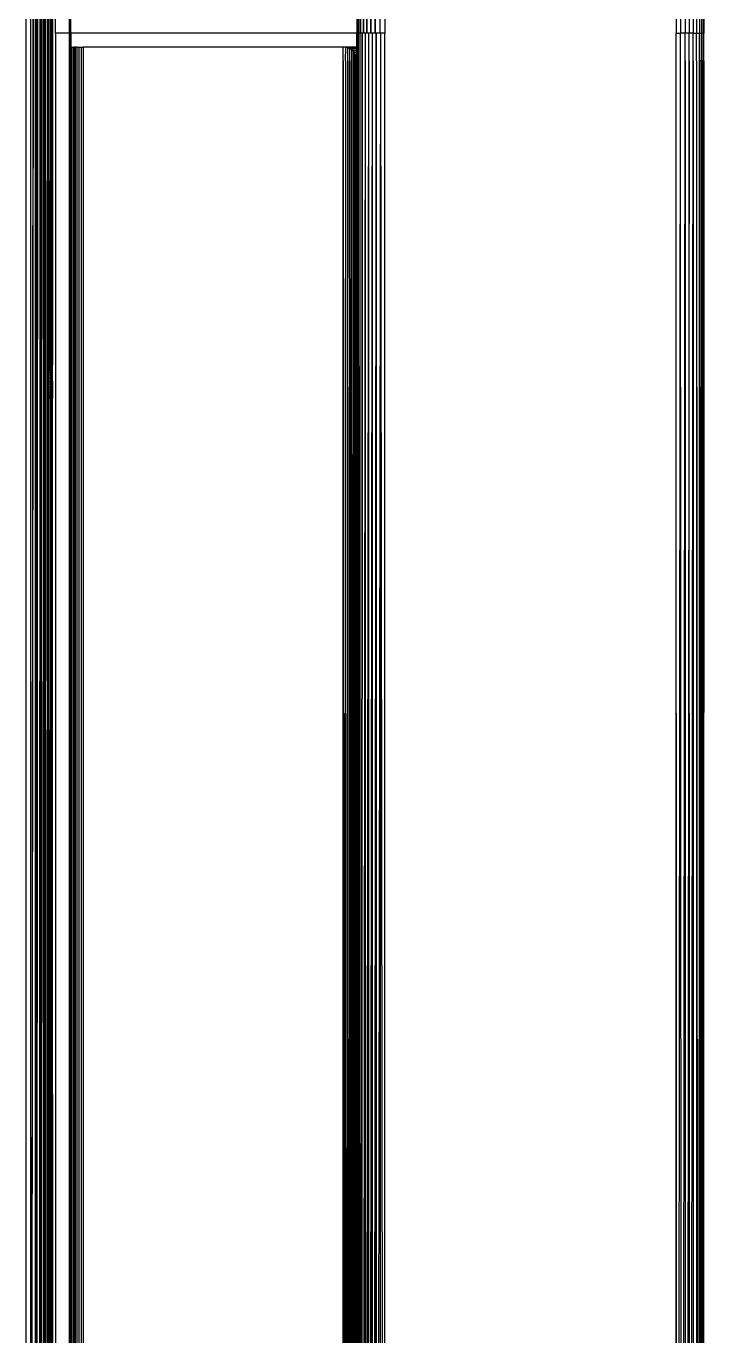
# Model space of a CAD drawing. Header units: inches. Extents: x 12 to 4609, y 5 to 3256.
# Drawn here: x 1592.9 to 1690.2, y 1954.7 to 2142.8 of the extents above; entities that cross this region are included whole.
import ezdxf

# ---------------------------------------------------------------- set-up
doc = ezdxf.new("R2010")
doc.units = ezdxf.units.IN
doc.header["$MEASUREMENT"] = 0

msp = doc.modelspace()

# ---------------------------------------------------------------- linework, layer by layer
for p, q in [((1642.38, 2141.81), (1643.02, 2594.64)), ((1643.69, 2595.25), (1643.02, 2141.81)), ((1643.64, 2595.25), (1643.02, 2141.81)), ((1643.02, 2141.81), (1643.02, 2594.64)), ((1644.38, 2595.93), (1643.69, 2141.81)), ((1643.69, 2595.25), (1643.69, 2141.81)), ((1644.38, 2595.93), (1644.38, 2141.81)), ((1641.33, 2592.95), (1640.92, 2141.81)), ((1641.32, 2141.81), (1641.82, 2593.44)), ((1641.32, 2141.81), (1641.59, 2593.2)), ((1641.52, 2593.13), (1641.32, 2141.81)), ((1641.33, 2592.95), (1641.32, 2141.81)), ((1642.39, 2594.01), (1641.81, 2141.81)), ((1642.17, 2593.78), (1641.81, 2141.81)), ((1641.81, 2141.81), (1641.82, 2593.44)), ((1642.38, 2141.81), (1642.92, 2594.53)), ((1642.83, 2594.44), (1642.38, 2141.81)), ((1642.39, 2594.01), (1642.38, 2141.81)), ((1640.46, 2592.07), (1640.43, 2141.81)), ((1640.63, 2141.81), (1640.46, 2592.07)), ((1640.63, 2141.81), (1640.93, 2592.55)), ((1640.69, 2592.31), (1640.63, 2141.81)), ((1640.65, 2592.27), (1640.63, 2141.81)), ((1640.92, 2141.81), (1641.04, 2592.66)), ((1640.92, 2141.81), (1640.93, 2592.55)), ((1596.63, 2547.89), (1596.44, 1736.2)), ((1597.09, 2141.81), (1597.09, 2548.63)), ((1599.09, 2548.63), (1599.09, 2141.81)), ((1599.12, 2141.81), (1599.12, 2548.63)), ((1599.19, 2141.81), (1599.21, 2548.63)), ((1594.19, 1738.26), (1594.79, 2545.78)), ((1594.29, 1738.2), (1594.79, 2545.78)), ((1594.37, 1738.14), (1594.79, 2545.78)), ((1594.79, 1737.84), (1595.33, 2546.2)), ((1594.79, 1737.84), (1595.01, 2545.93)), ((1595.01, 1737.68), (1595.33, 2546.2)), ((1595.33, 1737.42), (1595.79, 2546.62)), ((1595.62, 2546.45), (1595.33, 1737.42)), ((1595.33, 1737.42), (1595.55, 2546.38)), ((1595.55, 1737.23), (1595.79, 2546.62)), ((1595.62, 1737.17), (1595.79, 2546.62)), ((1592.89, 1739.11), (1592.89, 2544.51)), ((1594.19, 2545.35), (1593.55, 1738.69)), ((1593.55, 1738.69), (1593.61, 2544.97)), ((1593.61, 1738.65), (1594.19, 2545.35)), ((1594.37, 2545.48), (1594.19, 1738.26)), ((1594.19, 1738.26), (1594.29, 2545.42)), ((1595.95, 2189.31), (1595.91, 2094.31)), ((1595.96, 2094.31), (1596, 2189.31)), ((1596.12, 2094.31), (1596.13, 2189.31)), ((1596.33, 2189.31), (1596.3, 2094.31)), ((1596.43, 2094.31), (1596.46, 2189.31)), ((1596.46, 2094.31), (1596.46, 2189.31)), ((1596.63, 2094.31), (1596.63, 2189.31)), ((1596.69, 2189.31), (1596.69, 2094.31)), ((1686.21, 2145.81), (1686.21, 2141.81)), ((1686.87, 2145.81), (1686.87, 2141.81)), ((1687.51, 2145.81), (1687.51, 2141.81)), ((1688.12, 2145.81), (1688.12, 2141.81)), ((1688.67, 2145.81), (1688.67, 2141.81)), ((1689.16, 2145.81), (1689.16, 2141.81)), ((1689.56, 2145.81), (1689.56, 2141.81)), ((1689.88, 2145.81), (1689.88, 2141.81)), ((1690.09, 2145.81), (1690.09, 2141.81)), ((1690.19, 2145.81), (1690.2, 2141.81)), ((1599.3, 2141.81), (1599.3, 2143.81)), ((1640.36, 2143.81), (1640.38, 2141.81)), ((1599.09, 2141.81), (1597.09, 2141.81)), ((1597.09, 2141.81), (1597.09, 1734.98)), ((1599.12, 2141.81), (1599.09, 2141.81)), ((1599.12, 1734.98), (1599.09, 2141.81)), ((1599.19, 2141.81), (1599.12, 2141.81)), ((1599.19, 2141.81), (1599.19, 1734.98)), ((1599.19, 2141.81), (1599.27, 2141.81)), ((1599.27, 2141.81), (1599.3, 2141.81)), ((1599.27, 2141.81), (1599.3, 2139.81)), ((1599.3, 2141.81), (1599.3, 2139.81)), ((1640.38, 2141.81), (1599.3, 2141.81)), ((1640.58, 2141.81), (1640.36, 1693.62)), ((1640.43, 2141.81), (1640.38, 2141.81)), ((1640.43, 2141.81), (1640.38, 1830.12)), ((1640.38, 2139.81), (1640.38, 2141.81)), ((1640.58, 2141.81), (1640.43, 2141.81)), ((1640.58, 2141.81), (1640.57, 1691.34)), ((1640.82, 2141.81), (1640.57, 1691.34)), ((1640.63, 2141.81), (1640.58, 2141.81)), ((1640.82, 2141.81), (1640.63, 2141.81)), ((1640.82, 2141.81), (1640.66, 1691.34)), ((1640.82, 2141.81), (1640.7, 1691.3)), ((1640.82, 2141.81), (1640.83, 1691.07)), ((1640.92, 2141.81), (1640.82, 2141.81)), ((1641.15, 2141.81), (1640.83, 1691.07)), ((1641.15, 2141.81), (1640.92, 2141.81)), ((1641.15, 2141.81), (1641.06, 1690.94)), ((1641.16, 1690.85), (1641.15, 2141.81)), ((1641.32, 2141.81), (1641.15, 2141.81)), ((1641.56, 2141.81), (1641.16, 1690.85)), ((1641.56, 2141.81), (1641.32, 2141.81)), ((1641.56, 2141.81), (1641.53, 1690.48)), ((1641.56, 2141.81), (1641.56, 1690.45)), ((1642.03, 2141.81), (1641.56, 1690.45)), ((1641.81, 2141.81), (1641.56, 2141.81)), ((1642.03, 2141.81), (1641.6, 1690.4)), ((1642.03, 2141.81), (1641.81, 2141.81)), ((1642.38, 2141.81), (1642.03, 2141.81)), ((1642.03, 2141.81), (1642.04, 1689.96)), ((1642.57, 2141.81), (1642.04, 1689.96)), ((1642.57, 2141.81), (1642.16, 1689.84)), ((1642.57, 2141.81), (1642.38, 2141.81)), ((1643.02, 2141.81), (1642.57, 2141.81)), ((1642.57, 2141.81), (1642.58, 1689.43)), ((1643.15, 2141.81), (1642.58, 1689.43)), ((1643.15, 2141.81), (1642.84, 1689.16)), ((1642.92, 1689.08), (1643.15, 2141.81)), ((1643.15, 2141.81), (1643.02, 2141.81)), ((1643.69, 2141.81), (1643.15, 2141.81)), ((1643.15, 2141.81), (1643.15, 1688.85)), ((1643.76, 2141.81), (1643.15, 1688.85)), ((1643.76, 2141.81), (1643.63, 1688.36)), ((1643.76, 2141.81), (1643.69, 2141.81)), ((1643.76, 2141.81), (1644.38, 1687.69)), ((1644.38, 2141.81), (1643.76, 2141.81)), ((1644.38, 1687.69), (1644.38, 2141.81)), ((1686.21, 2137.81), (1686.21, 2141.81)), ((1686.21, 2141.81), (1686.87, 2141.81)), ((1687.51, 2141.81), (1686.87, 2141.81)), ((1686.87, 2137.81), (1686.87, 2141.81)), ((1688.12, 2141.81), (1687.51, 2141.81)), ((1687.51, 2137.81), (1687.51, 2141.81)), ((1688.67, 2141.81), (1688.12, 2141.81)), ((1688.12, 2137.81), (1688.12, 2141.81)), ((1688.67, 2137.81), (1688.67, 2141.81)), ((1688.67, 2141.81), (1689.16, 2141.81)), ((1689.16, 2137.81), (1689.16, 2141.81)), ((1689.16, 2141.81), (1689.56, 2141.81)), ((1689.56, 2137.81), (1689.56, 2141.81)), ((1689.56, 2141.81), (1689.88, 2141.81)), ((1689.88, 2137.81), (1689.88, 2141.81)), ((1689.88, 2141.81), (1690.09, 2141.81)), ((1690.09, 2137.81), (1690.09, 2141.81)), ((1690.09, 2141.81), (1690.2, 2141.81)), ((1690.2, 2137.81), (1690.2, 2141.81)), ((1599.3, 2139.81), (1599.27, 1734.98)), ((1599.3, 2139.81), (1599.31, 1734.98)), ((1599.3, 2139.81), (1599.46, 2139.81)), ((1599.46, 2139.81), (1599.47, 1734.98)), ((1599.46, 2139.81), (1599.68, 2139.81)), ((1599.68, 2139.81), (1599.68, 1734.98)), ((1599.85, 2139.81), (1599.68, 2139.81)), ((1599.85, 2139.81), (1599.85, 1734.98)), ((1599.85, 2139.81), (1599.91, 2139.81)), ((1599.91, 2139.81), (1599.91, 1734.98)), ((1600.18, 2139.81), (1599.91, 2139.81)), ((1600.18, 2139.81), (1600.18, 1734.98)), ((1600.18, 2139.81), (1600.47, 2139.81)), ((1600.47, 2139.81), (1600.47, 1734.98)), ((1600.47, 2139.81), (1600.78, 2139.81)), ((1600.78, 2139.81), (1600.78, 1734.98)), ((1600.78, 2139.81), (1601.09, 2139.81)), ((1601.09, 2139.81), (1601.09, 1734.98)), ((1638.43, 2139.81), (1601.09, 2139.81)), ((1638.43, 2137.81), (1638.43, 2139.81)), ((1638.77, 2139.78), (1638.43, 2139.81)), ((1640.38, 2139.81), (1638.43, 2139.81)), ((1638.75, 2137.81), (1638.77, 2139.78)), ((1640.38, 2139.78), (1638.77, 2139.78)), ((1639.07, 2139.7), (1638.77, 2139.78)), ((1639.07, 2137.81), (1639.07, 2139.7)), ((1639.11, 2139.69), (1639.07, 2139.7)), ((1639.11, 2139.69), (1640.38, 2139.69)), ((1639.37, 2139.56), (1639.11, 2139.69)), ((1639.37, 2137.81), (1639.37, 2139.56)), ((1639.42, 2139.54), (1639.37, 2139.56)), ((1639.42, 2139.54), (1640.38, 2139.54)), ((1639.65, 2139.38), (1639.42, 2139.54)), ((1639.65, 2137.81), (1639.65, 2139.38)), ((1639.71, 2139.34), (1639.65, 2139.38)), ((1639.71, 2139.34), (1640.38, 2139.34)), ((1639.89, 2139.15), (1639.71, 2139.34)), ((1640.38, 2139.78), (1640.38, 2139.81)), ((1640.38, 2139.69), (1640.38, 2139.78)), ((1640.38, 2139.54), (1640.38, 2139.69)), ((1640.38, 2139.34), (1640.38, 2139.54)), ((1640.38, 2139.1), (1640.38, 2139.34)), ((1638.43, 1693.65), (1638.43, 2137.81)), ((1638.43, 2137.81), (1638.68, 1693.65)), ((1638.75, 2137.81), (1638.68, 1693.65)), ((1638.75, 2137.81), (1638.77, 1693.64)), ((1639.07, 2137.81), (1638.83, 1785.29)), ((1639.09, 1693.64), (1639.07, 2137.81)), ((1639.09, 1693.64), (1639.37, 2137.81)), ((1639.37, 2137.81), (1639.37, 1693.63)), ((1639.37, 1693.63), (1639.65, 2137.81)), ((1639.64, 2081.26), (1639.65, 2137.81)), ((1639.89, 2137.81), (1639.85, 2044.81)), ((1639.89, 2137.81), (1639.89, 2139.15)), ((1639.95, 2139.09), (1639.89, 2139.15)), ((1639.89, 2010.43), (1639.89, 2137.81)), ((1639.95, 2139.09), (1640.38, 2139.1)), ((1640.1, 2138.89), (1639.95, 2139.09)), ((1640, 1930.68), (1640.1, 2137.81)), ((1640.1, 2137.81), (1640.1, 2138.89)), ((1640.15, 2138.81), (1640.1, 2138.89)), ((1640.1, 2137.81), (1640.1, 1861.16)), ((1640.14, 1826.72), (1640.25, 2137.81)), ((1640.15, 2138.81), (1640.38, 2138.81)), ((1640.25, 2138.59), (1640.15, 2138.81)), ((1640.25, 2137.81), (1640.25, 2138.59)), ((1640.3, 2138.49), (1640.25, 2138.59)), ((1640.25, 2137.81), (1640.26, 1736.37)), ((1640.3, 2138.49), (1640.38, 2138.49)), ((1640.36, 2138.25), (1640.3, 2138.49)), ((1640.36, 2138.25), (1640.38, 2138.49)), ((1640.38, 2138.17), (1640.36, 2138.25)), ((1640.36, 2137.81), (1640.38, 2138.17)), ((1640.36, 2106.38), (1640.36, 2137.81)), ((1640.38, 2138.81), (1640.38, 2139.1)), ((1640.38, 2138.49), (1640.38, 2138.81)), ((1686.21, 1645.86), (1686.21, 2137.81)), ((1686.36, 1645.86), (1686.21, 2137.81)), ((1686.36, 1645.86), (1686.87, 2137.81)), ((1687.03, 1645.86), (1686.87, 2137.81)), ((1687.03, 1645.86), (1687.51, 2137.81)), ((1687.51, 2137.81), (1687.59, 1645.85)), ((1688.12, 2137.81), (1687.59, 1645.85)), ((1688.19, 1645.84), (1688.12, 2137.81)), ((1688.19, 1645.84), (1688.67, 2137.81)), ((1688.67, 2137.81), (1688.67, 1645.84)), ((1689.16, 2137.81), (1689.35, 1645.83)), ((1689.16, 2137.81), (1689.16, 1645.83)), ((1689.56, 2137.81), (1689.35, 1645.83)), ((1689.56, 2137.81), (1689.55, 1646.44)), ((1689.63, 1646.35), (1689.56, 2137.81)), ((1689.88, 2137.81), (1689.56, 2137.81)), ((1689.63, 1646.35), (1689.88, 2137.81)), ((1689.88, 2137.81), (1689.87, 1646.12)), ((1690.03, 1645.96), (1689.88, 2137.81)), ((1690.09, 2137.81), (1689.88, 2137.81)), ((1690.03, 1645.96), (1690.09, 2137.81)), ((1690.09, 2137.81), (1690.14, 1645.85)), ((1690.09, 1645.91), (1690.09, 2137.81)), ((1690.2, 2137.81), (1690.09, 2137.81)), ((1690.2, 2137.81), (1690.14, 1645.85)), ((1690.19, 1645.8), (1690.2, 2137.81)), ((1640.34, 1949.65), (1640.36, 2106.38)), ((1640.38, 1830.12), (1640.36, 2106.38)), ((1595.96, 2094.31), (1595.91, 2094.31)), ((1595.91, 2094.31), (1595.91, 2094.27)), ((1595.96, 2094.27), (1595.91, 2094.27)), ((1595.91, 2094.27), (1595.91, 2094.16)), ((1595.96, 2094.16), (1595.91, 2094.16)), ((1595.91, 2094.16), (1595.91, 2093.97)), ((1596.12, 2094.31), (1595.96, 2094.31)), ((1595.96, 2094.27), (1595.96, 2094.31)), ((1596.12, 2094.27), (1595.96, 2094.27)), ((1595.96, 2094.16), (1595.96, 2094.27)), ((1596.12, 2094.16), (1595.96, 2094.16)), ((1595.96, 2093.97), (1595.96, 2094.16)), ((1596.3, 2094.31), (1596.12, 2094.31)), ((1596.12, 2094.27), (1596.12, 2094.31)), ((1596.3, 2094.27), (1596.12, 2094.27)), ((1596.12, 2094.16), (1596.12, 2094.27)), ((1596.3, 2094.16), (1596.12, 2094.16)), ((1596.12, 2093.97), (1596.12, 2094.16)), ((1596.43, 2094.31), (1596.3, 2094.31)), ((1596.3, 2094.31), (1596.3, 2094.27)), ((1596.43, 2094.27), (1596.3, 2094.27)), ((1596.3, 2094.27), (1596.3, 2094.16)), ((1596.43, 2094.16), (1596.3, 2094.16)), ((1596.3, 2094.16), (1596.3, 2093.97)), ((1596.46, 2094.31), (1596.43, 2094.31)), ((1596.43, 2094.27), (1596.43, 2094.31)), ((1596.46, 2094.27), (1596.43, 2094.27)), ((1596.43, 2094.16), (1596.43, 2094.27)), ((1596.46, 2094.16), (1596.43, 2094.16)), ((1596.43, 2093.97), (1596.43, 2094.16)), ((1596.46, 2094.27), (1596.46, 2094.31)), ((1596.46, 2094.16), (1596.46, 2094.27)), ((1596.46, 2093.97), (1596.46, 2094.16)), ((1596.69, 2094.31), (1596.63, 2094.31)), ((1596.63, 2094.27), (1596.63, 2094.31)), ((1596.69, 2094.27), (1596.63, 2094.27)), ((1596.63, 2094.16), (1596.63, 2094.27)), ((1596.69, 2094.16), (1596.63, 2094.16)), ((1596.63, 2093.97), (1596.63, 2094.16)), ((1596.69, 2094.27), (1596.69, 2094.31)), ((1596.69, 2094.27), (1596.69, 2094.16)), ((1596.69, 2093.97), (1596.69, 2094.16)), ((1595.96, 2093.97), (1595.91, 2093.97)), ((1595.91, 2093.97), (1595.91, 2093.72)), ((1595.96, 2093.72), (1595.91, 2093.72)), ((1595.91, 2093.72), (1595.91, 2093.42)), ((1595.96, 2093.42), (1595.91, 2093.42)), ((1595.91, 2093.42), (1595.91, 2093.06)), ((1595.96, 2093.06), (1595.91, 2093.06)), ((1595.91, 2093.06), (1595.91, 2092.66)), ((1595.96, 2092.66), (1595.91, 2092.66)), ((1595.91, 2092.66), (1595.91, 2092.24)), ((1595.96, 2092.24), (1595.91, 2092.24)), ((1595.91, 2092.24), (1595.91, 2091.81)), ((1596.12, 2093.97), (1595.96, 2093.97)), ((1595.96, 2093.72), (1595.96, 2093.97)), ((1596.12, 2093.72), (1595.96, 2093.72)), ((1595.96, 2093.42), (1595.96, 2093.72)), ((1596.12, 2093.42), (1595.96, 2093.42)), ((1595.96, 2093.06), (1595.96, 2093.42)), ((1596.11, 2093.06), (1595.96, 2093.06)), ((1595.96, 2092.66), (1595.96, 2093.06)), ((1596.11, 2092.66), (1595.96, 2092.66)), ((1595.96, 2092.24), (1595.96, 2092.66)), ((1596.11, 2092.24), (1595.96, 2092.24)), ((1595.96, 2091.81), (1595.96, 2092.24)), ((1596.11, 2091.81), (1596.11, 2092.24)), ((1596.3, 2093.97), (1596.12, 2093.97)), ((1596.12, 2093.72), (1596.12, 2093.97)), ((1596.3, 2093.72), (1596.12, 2093.72)), ((1596.12, 2093.42), (1596.12, 2093.72)), ((1596.3, 2093.42), (1596.12, 2093.42)), ((1596.11, 2093.06), (1596.12, 2093.42)), ((1596.3, 2093.06), (1596.11, 2093.06)), ((1596.11, 2092.66), (1596.11, 2093.06)), ((1596.3, 2092.66), (1596.11, 2092.66)), ((1596.11, 2092.24), (1596.11, 2092.66)), ((1596.3, 2092.24), (1596.11, 2092.24)), ((1596.43, 2093.97), (1596.3, 2093.97)), ((1596.3, 2093.97), (1596.3, 2093.72)), ((1596.43, 2093.72), (1596.3, 2093.72)), ((1596.3, 2093.72), (1596.3, 2093.42)), ((1596.43, 2093.42), (1596.3, 2093.42)), ((1596.3, 2093.42), (1596.3, 2093.06)), ((1596.43, 2093.06), (1596.3, 2093.06)), ((1596.3, 2093.06), (1596.3, 2092.66)), ((1596.43, 2092.66), (1596.3, 2092.66)), ((1596.3, 2092.66), (1596.3, 2092.24)), ((1596.43, 2092.24), (1596.3, 2092.24)), ((1596.3, 2092.24), (1596.3, 2091.81)), ((1596.46, 2093.97), (1596.43, 2093.97)), ((1596.43, 2093.72), (1596.43, 2093.97)), ((1596.46, 2093.72), (1596.43, 2093.72)), ((1596.43, 2093.42), (1596.43, 2093.72)), ((1596.46, 2093.42), (1596.43, 2093.42)), ((1596.43, 2093.06), (1596.43, 2093.42)), ((1596.46, 2093.06), (1596.43, 2093.06)), ((1596.43, 2092.66), (1596.43, 2093.06)), ((1596.46, 2092.66), (1596.43, 2092.66)), ((1596.43, 2092.24), (1596.43, 2092.66)), ((1596.46, 2092.24), (1596.43, 2092.24)), ((1596.43, 2091.81), (1596.43, 2092.24)), ((1596.46, 2093.72), (1596.46, 2093.97)), ((1596.46, 2093.42), (1596.46, 2093.72)), ((1596.46, 2093.06), (1596.46, 2093.42)), ((1596.46, 2092.66), (1596.46, 2093.06)), ((1596.46, 2092.24), (1596.46, 2092.66)), ((1596.46, 2091.81), (1596.46, 2092.24)), ((1596.69, 2093.97), (1596.63, 2093.97)), ((1596.63, 2093.72), (1596.63, 2093.97)), ((1596.69, 2093.72), (1596.63, 2093.72)), ((1596.63, 2093.42), (1596.63, 2093.72)), ((1596.69, 2093.42), (1596.63, 2093.42)), ((1596.63, 2093.06), (1596.63, 2093.42)), ((1596.69, 2093.06), (1596.63, 2093.06)), ((1596.63, 2092.66), (1596.63, 2093.06)), ((1596.69, 2092.66), (1596.63, 2092.66)), ((1596.63, 2092.24), (1596.63, 2092.66)), ((1596.69, 2092.24), (1596.63, 2092.24)), ((1596.63, 2091.81), (1596.63, 2092.24)), ((1596.69, 2093.72), (1596.69, 2093.97)), ((1596.69, 2093.42), (1596.69, 2093.72)), ((1596.69, 2093.06), (1596.69, 2093.42)), ((1596.69, 2092.66), (1596.69, 2093.06)), ((1596.69, 2092.24), (1596.69, 2092.66)), ((1596.69, 2091.81), (1596.69, 2092.24)), ((1595.91, 2091.81), (1595.96, 2091.81)), ((1595.91, 2091.81), (1595.91, 2091.37)), ((1595.96, 2091.37), (1595.91, 2091.37)), ((1595.91, 2091.37), (1595.91, 2090.95)), ((1595.96, 2090.95), (1595.91, 2090.95)), ((1595.91, 2090.95), (1595.91, 2090.56)), ((1595.96, 2090.56), (1595.91, 2090.56)), ((1595.91, 2090.56), (1595.91, 2090.2)), ((1595.96, 2091.81), (1596.11, 2091.81)), ((1595.96, 2091.37), (1595.96, 2091.81)), ((1596.11, 2091.37), (1595.96, 2091.37)), ((1595.96, 2090.95), (1595.96, 2091.37)), ((1596.11, 2090.95), (1595.96, 2090.95)), ((1595.96, 2090.56), (1595.96, 2090.95)), ((1596.11, 2090.56), (1595.96, 2090.56)), ((1595.96, 2090.2), (1595.96, 2090.56)), ((1596.11, 2091.81), (1596.3, 2091.81)), ((1596.11, 2091.37), (1596.11, 2091.81)), ((1596.3, 2091.37), (1596.11, 2091.37)), ((1596.11, 2090.95), (1596.11, 2091.37)), ((1596.3, 2090.95), (1596.11, 2090.95)), ((1596.11, 2090.56), (1596.11, 2090.95)), ((1596.3, 2090.56), (1596.11, 2090.56)), ((1596.11, 2090.2), (1596.11, 2090.56)), ((1596.3, 2091.81), (1596.43, 2091.81)), ((1596.3, 2091.81), (1596.3, 2091.37)), ((1596.43, 2091.37), (1596.3, 2091.37)), ((1596.3, 2091.37), (1596.3, 2090.95)), ((1596.43, 2090.95), (1596.3, 2090.95)), ((1596.3, 2090.95), (1596.3, 2090.56)), ((1596.43, 2090.56), (1596.3, 2090.56)), ((1596.3, 2090.56), (1596.3, 2090.2)), ((1596.43, 2091.81), (1596.46, 2091.81)), ((1596.43, 2091.37), (1596.43, 2091.81)), ((1596.46, 2091.37), (1596.43, 2091.37)), ((1596.43, 2090.95), (1596.43, 2091.37)), ((1596.46, 2090.95), (1596.43, 2090.95)), ((1596.43, 2090.56), (1596.43, 2090.95)), ((1596.46, 2090.56), (1596.43, 2090.56)), ((1596.43, 2090.2), (1596.43, 2090.56)), ((1596.46, 2091.37), (1596.46, 2091.81)), ((1596.46, 2090.95), (1596.46, 2091.37)), ((1596.46, 2090.56), (1596.46, 2090.95)), ((1596.46, 2090.2), (1596.46, 2090.56)), ((1596.63, 2091.81), (1596.69, 2091.81)), ((1596.63, 2091.37), (1596.63, 2091.81)), ((1596.69, 2091.37), (1596.63, 2091.37)), ((1596.63, 2090.95), (1596.63, 2091.37)), ((1596.69, 2090.95), (1596.63, 2090.95)), ((1596.63, 2090.56), (1596.63, 2090.95)), ((1596.69, 2090.56), (1596.63, 2090.56)), ((1596.63, 2090.2), (1596.63, 2090.56)), ((1596.69, 2091.81), (1596.69, 2091.37)), ((1596.69, 2091.37), (1596.69, 2090.95)), ((1596.69, 2090.95), (1596.69, 2090.56)), ((1596.69, 2090.56), (1596.69, 2090.2)), ((1595.91, 2089.31), (1595.88, 1994.31)), ((1595.96, 2090.2), (1595.91, 2090.2)), ((1595.91, 2090.2), (1595.91, 2089.89)), ((1595.96, 2089.89), (1595.91, 2089.89)), ((1595.91, 2089.89), (1595.91, 2089.64)), ((1595.96, 2089.64), (1595.91, 2089.64)), ((1595.91, 2089.64), (1595.91, 2089.46)), ((1595.96, 2089.46), (1595.91, 2089.46)), ((1595.91, 2089.46), (1595.91, 2089.35)), ((1595.96, 2089.35), (1595.91, 2089.35)), ((1595.91, 2089.35), (1595.91, 2089.31)), ((1595.96, 2089.31), (1595.91, 2089.31)), ((1595.91, 1994.31), (1595.96, 2089.31)), ((1596.11, 2090.2), (1595.96, 2090.2)), ((1595.96, 2089.89), (1595.96, 2090.2)), ((1596.11, 2089.89), (1595.96, 2089.89)), ((1595.96, 2089.64), (1595.96, 2089.89)), ((1596.11, 2089.64), (1595.96, 2089.64)), ((1595.96, 2089.46), (1595.96, 2089.64)), ((1596.11, 2089.46), (1595.96, 2089.46)), ((1595.96, 2089.35), (1595.96, 2089.46)), ((1596.11, 2089.35), (1595.96, 2089.35)), ((1595.96, 2089.31), (1595.96, 2089.35)), ((1596.11, 2089.31), (1595.96, 2089.31)), ((1596.1, 1994.31), (1596.11, 2089.31)), ((1596.3, 2090.2), (1596.11, 2090.2)), ((1596.11, 2089.89), (1596.11, 2090.2)), ((1596.3, 2089.89), (1596.11, 2089.89)), ((1596.11, 2089.64), (1596.11, 2089.89)), ((1596.3, 2089.64), (1596.11, 2089.64)), ((1596.11, 2089.46), (1596.11, 2089.64)), ((1596.3, 2089.46), (1596.11, 2089.46)), ((1596.11, 2089.35), (1596.11, 2089.46)), ((1596.3, 2089.35), (1596.11, 2089.35)), ((1596.11, 2089.31), (1596.11, 2089.35)), ((1596.3, 2089.31), (1596.11, 2089.31)), ((1596.3, 2089.31), (1596.26, 1994.31)), ((1596.43, 2090.2), (1596.3, 2090.2)), ((1596.3, 2090.2), (1596.3, 2089.89)), ((1596.43, 2089.89), (1596.3, 2089.89)), ((1596.3, 2089.89), (1596.3, 2089.64)), ((1596.43, 2089.64), (1596.3, 2089.64)), ((1596.3, 2089.64), (1596.3, 2089.46)), ((1596.43, 2089.46), (1596.3, 2089.46)), ((1596.3, 2089.46), (1596.3, 2089.35)), ((1596.43, 2089.35), (1596.3, 2089.35)), ((1596.3, 2089.35), (1596.3, 2089.31)), ((1596.43, 2089.31), (1596.3, 2089.31)), ((1596.42, 1994.31), (1596.43, 2089.31)), ((1596.46, 2090.2), (1596.43, 2090.2)), ((1596.43, 2089.89), (1596.43, 2090.2)), ((1596.46, 2089.89), (1596.43, 2089.89)), ((1596.43, 2089.64), (1596.43, 2089.89)), ((1596.46, 2089.64), (1596.43, 2089.64)), ((1596.43, 2089.46), (1596.43, 2089.64)), ((1596.46, 2089.46), (1596.43, 2089.46)), ((1596.43, 2089.35), (1596.43, 2089.46)), ((1596.46, 2089.35), (1596.43, 2089.35)), ((1596.43, 2089.31), (1596.43, 2089.35)), ((1596.46, 2089.31), (1596.43, 2089.31)), ((1596.46, 2089.89), (1596.46, 2090.2)), ((1596.46, 2089.64), (1596.46, 2089.89)), ((1596.46, 2089.46), (1596.46, 2089.64)), ((1596.46, 2089.35), (1596.46, 2089.46)), ((1596.46, 2089.31), (1596.46, 2089.35)), ((1596.46, 1994.31), (1596.46, 2089.31)), ((1596.69, 2090.2), (1596.63, 2090.2)), ((1596.63, 2089.89), (1596.63, 2090.2)), ((1596.69, 2089.89), (1596.63, 2089.89)), ((1596.63, 2089.64), (1596.63, 2089.89)), ((1596.69, 2089.64), (1596.63, 2089.64)), ((1596.63, 2089.46), (1596.63, 2089.64)), ((1596.69, 2089.46), (1596.63, 2089.46)), ((1596.63, 2089.35), (1596.63, 2089.46)), ((1596.69, 2089.35), (1596.63, 2089.35)), ((1596.63, 2089.31), (1596.63, 2089.35)), ((1596.69, 2089.31), (1596.63, 2089.31)), ((1596.63, 1994.31), (1596.63, 2089.31)), ((1596.69, 2090.2), (1596.69, 2089.89)), ((1596.69, 2089.89), (1596.69, 2089.64)), ((1596.69, 2089.64), (1596.69, 2089.46)), ((1596.69, 2089.46), (1596.69, 2089.35)), ((1596.69, 2089.35), (1596.69, 2089.31)), ((1596.69, 1994.31), (1596.69, 2089.31)), ((1639.59, 1693.63), (1639.64, 2081.26)), ((1639.64, 2081.26), (1639.67, 1693.62)), ((1639.85, 2044.81), (1639.74, 1843.69)), ((1639.89, 2010.43), (1639.85, 2044.81)), ((1639.9, 1693.63), (1639.89, 2010.43)), ((1595.91, 1994.31), (1595.88, 1994.31)), ((1595.88, 1994.31), (1595.88, 1994.27)), ((1595.91, 1994.27), (1595.88, 1994.27)), ((1595.88, 1994.27), (1595.88, 1994.16)), ((1595.91, 1994.16), (1595.88, 1994.16)), ((1595.88, 1994.16), (1595.88, 1993.97)), ((1595.91, 1993.97), (1595.88, 1993.97)), ((1595.88, 1993.97), (1595.88, 1993.72)), ((1595.91, 1993.72), (1595.88, 1993.72)), ((1595.88, 1993.72), (1595.88, 1993.42)), ((1595.91, 1993.42), (1595.88, 1993.42)), ((1595.88, 1993.42), (1595.88, 1993.06)), ((1595.91, 1993.06), (1595.88, 1993.06)), ((1595.88, 1993.06), (1595.88, 1992.66)), ((1595.91, 1992.66), (1595.88, 1992.66)), ((1595.88, 1992.66), (1595.88, 1992.24)), ((1596.1, 1994.31), (1595.91, 1994.31)), ((1595.91, 1994.27), (1595.91, 1994.31)), ((1596.1, 1994.27), (1595.91, 1994.27)), ((1595.91, 1994.16), (1595.91, 1994.27)), ((1596.1, 1994.16), (1595.91, 1994.16)), ((1595.91, 1993.97), (1595.91, 1994.16)), ((1596.1, 1993.97), (1595.91, 1993.97)), ((1595.91, 1993.72), (1595.91, 1993.97)), ((1596.1, 1993.72), (1595.91, 1993.72)), ((1595.91, 1993.42), (1595.91, 1993.72)), ((1596.1, 1993.42), (1595.91, 1993.42)), ((1595.91, 1993.06), (1595.91, 1993.42)), ((1596.1, 1993.06), (1595.91, 1993.06)), ((1595.91, 1992.66), (1595.91, 1993.06)), ((1596.1, 1992.66), (1595.91, 1992.66)), ((1595.91, 1992.24), (1595.91, 1992.66)), ((1596.26, 1994.31), (1596.1, 1994.31)), ((1596.1, 1994.27), (1596.1, 1994.31)), ((1596.26, 1994.27), (1596.1, 1994.27)), ((1596.1, 1994.16), (1596.1, 1994.27)), ((1596.26, 1994.16), (1596.1, 1994.16)), ((1596.1, 1993.97), (1596.1, 1994.16)), ((1596.26, 1993.97), (1596.1, 1993.97)), ((1596.1, 1993.72), (1596.1, 1993.97)), ((1596.26, 1993.72), (1596.1, 1993.72)), ((1596.1, 1993.42), (1596.1, 1993.72)), ((1596.26, 1993.42), (1596.1, 1993.42)), ((1596.1, 1993.06), (1596.1, 1993.42)), ((1596.26, 1993.06), (1596.1, 1993.06)), ((1596.1, 1992.66), (1596.1, 1993.06)), ((1596.26, 1992.66), (1596.1, 1992.66)), ((1596.1, 1992.24), (1596.1, 1992.66)), ((1596.42, 1994.31), (1596.26, 1994.31)), ((1596.26, 1994.31), (1596.26, 1994.27)), ((1596.42, 1994.27), (1596.26, 1994.27)), ((1596.26, 1994.27), (1596.26, 1994.16)), ((1596.42, 1994.16), (1596.26, 1994.16)), ((1596.26, 1994.16), (1596.26, 1993.97)), ((1596.42, 1993.97), (1596.26, 1993.97)), ((1596.26, 1993.97), (1596.26, 1993.72)), ((1596.42, 1993.72), (1596.26, 1993.72)), ((1596.26, 1993.72), (1596.26, 1993.42)), ((1596.42, 1993.42), (1596.26, 1993.42)), ((1596.26, 1993.42), (1596.26, 1993.06)), ((1596.42, 1993.06), (1596.26, 1993.06)), ((1596.26, 1993.06), (1596.26, 1992.66)), ((1596.42, 1992.66), (1596.26, 1992.66)), ((1596.26, 1992.66), (1596.26, 1992.24)), ((1596.46, 1994.31), (1596.42, 1994.31)), ((1596.42, 1994.27), (1596.42, 1994.31)), ((1596.46, 1994.27), (1596.42, 1994.27)), ((1596.42, 1994.16), (1596.42, 1994.27)), ((1596.46, 1994.16), (1596.42, 1994.16)), ((1596.42, 1993.97), (1596.42, 1994.16)), ((1596.46, 1993.97), (1596.42, 1993.97)), ((1596.42, 1993.72), (1596.42, 1993.97)), ((1596.46, 1993.72), (1596.42, 1993.72)), ((1596.42, 1993.42), (1596.42, 1993.72)), ((1596.46, 1993.42), (1596.42, 1993.42)), ((1596.42, 1993.06), (1596.42, 1993.42)), ((1596.46, 1993.06), (1596.42, 1993.06)), ((1596.42, 1992.66), (1596.42, 1993.06)), ((1596.46, 1992.66), (1596.42, 1992.66)), ((1596.42, 1992.24), (1596.42, 1992.66)), ((1596.46, 1994.27), (1596.46, 1994.31)), ((1596.46, 1994.16), (1596.46, 1994.27)), ((1596.46, 1993.97), (1596.46, 1994.16)), ((1596.46, 1993.72), (1596.46, 1993.97)), ((1596.46, 1993.42), (1596.46, 1993.72)), ((1596.46, 1993.06), (1596.46, 1993.42)), ((1596.46, 1992.66), (1596.46, 1993.06)), ((1596.46, 1992.24), (1596.46, 1992.66)), ((1596.69, 1994.31), (1596.63, 1994.31)), ((1596.63, 1994.27), (1596.63, 1994.31)), ((1596.69, 1994.27), (1596.63, 1994.27)), ((1596.63, 1994.16), (1596.63, 1994.27)), ((1596.69, 1994.16), (1596.63, 1994.16)), ((1596.63, 1993.97), (1596.63, 1994.16)), ((1596.69, 1993.97), (1596.63, 1993.97)), ((1596.63, 1993.72), (1596.63, 1993.97)), ((1596.69, 1993.72), (1596.63, 1993.72)), ((1596.63, 1993.42), (1596.63, 1993.72)), ((1596.69, 1993.42), (1596.63, 1993.42)), ((1596.63, 1993.06), (1596.63, 1993.42)), ((1596.69, 1993.06), (1596.63, 1993.06)), ((1596.63, 1992.66), (1596.63, 1993.06)), ((1596.69, 1992.66), (1596.63, 1992.66)), ((1596.63, 1992.24), (1596.63, 1992.66)), ((1596.69, 1994.27), (1596.69, 1994.31)), ((1596.69, 1994.16), (1596.69, 1994.27)), ((1596.69, 1993.97), (1596.69, 1994.16)), ((1596.69, 1993.72), (1596.69, 1993.97)), ((1596.69, 1993.42), (1596.69, 1993.72)), ((1596.69, 1993.06), (1596.69, 1993.42)), ((1596.69, 1992.66), (1596.69, 1993.06)), ((1596.69, 1992.24), (1596.69, 1992.66)), ((1595.88, 1992.24), (1595.88, 1991.81)), ((1595.91, 1992.24), (1595.88, 1992.24)), ((1595.88, 1991.81), (1595.91, 1991.81)), ((1595.88, 1991.81), (1595.88, 1991.37)), ((1595.91, 1991.37), (1595.88, 1991.37)), ((1595.88, 1991.37), (1595.88, 1990.95)), ((1595.91, 1990.95), (1595.88, 1990.95)), ((1595.88, 1990.95), (1595.88, 1990.56)), ((1596.1, 1992.24), (1595.91, 1992.24)), ((1595.91, 1991.81), (1595.91, 1992.24)), ((1595.91, 1991.81), (1596.1, 1991.81)), ((1595.91, 1991.37), (1595.91, 1991.81)), ((1596.1, 1991.37), (1595.91, 1991.37)), ((1595.91, 1990.95), (1595.91, 1991.37)), ((1596.1, 1990.95), (1595.91, 1990.95)), ((1595.91, 1990.56), (1595.91, 1990.95)), ((1596.26, 1992.24), (1596.1, 1992.24)), ((1596.1, 1991.81), (1596.1, 1992.24)), ((1596.1, 1991.81), (1596.26, 1991.81)), ((1596.1, 1991.37), (1596.1, 1991.81)), ((1596.26, 1991.37), (1596.1, 1991.37)), ((1596.1, 1990.95), (1596.1, 1991.37)), ((1596.26, 1990.95), (1596.1, 1990.95)), ((1596.1, 1990.56), (1596.1, 1990.95)), ((1596.42, 1992.24), (1596.26, 1992.24)), ((1596.26, 1992.24), (1596.26, 1991.81)), ((1596.26, 1991.81), (1596.42, 1991.81)), ((1596.26, 1991.81), (1596.26, 1991.37)), ((1596.42, 1991.37), (1596.26, 1991.37)), ((1596.26, 1991.37), (1596.26, 1990.95)), ((1596.42, 1990.95), (1596.26, 1990.95)), ((1596.26, 1990.95), (1596.26, 1990.56)), ((1596.46, 1992.24), (1596.42, 1992.24)), ((1596.42, 1991.81), (1596.42, 1992.24)), ((1596.42, 1991.81), (1596.46, 1991.81)), ((1596.42, 1991.37), (1596.42, 1991.81)), ((1596.46, 1991.37), (1596.42, 1991.37)), ((1596.42, 1990.95), (1596.42, 1991.37)), ((1596.46, 1990.95), (1596.42, 1990.95)), ((1596.42, 1990.56), (1596.42, 1990.95)), ((1596.46, 1991.81), (1596.46, 1992.24)), ((1596.46, 1991.37), (1596.46, 1991.81)), ((1596.46, 1990.95), (1596.46, 1991.37)), ((1596.46, 1990.56), (1596.46, 1990.95)), ((1596.69, 1992.24), (1596.63, 1992.24)), ((1596.63, 1991.81), (1596.63, 1992.24)), ((1596.63, 1991.81), (1596.69, 1991.81)), ((1596.63, 1991.37), (1596.63, 1991.81)), ((1596.69, 1991.37), (1596.63, 1991.37)), ((1596.63, 1990.95), (1596.63, 1991.37)), ((1596.69, 1990.95), (1596.63, 1990.95)), ((1596.63, 1990.56), (1596.63, 1990.95)), ((1596.69, 1991.81), (1596.69, 1992.24)), ((1596.69, 1991.37), (1596.69, 1991.81)), ((1596.69, 1990.95), (1596.69, 1991.37)), ((1596.69, 1990.56), (1596.69, 1990.95)), ((1595.79, 1737), (1595.91, 1989.31)), ((1595.88, 1989.31), (1595.79, 1737)), ((1595.91, 1990.56), (1595.88, 1990.56)), ((1595.88, 1990.56), (1595.88, 1990.2)), ((1595.91, 1990.2), (1595.88, 1990.2)), ((1595.88, 1990.2), (1595.88, 1989.89)), ((1595.91, 1989.89), (1595.88, 1989.89)), ((1595.88, 1989.89), (1595.88, 1989.64)), ((1595.91, 1989.64), (1595.88, 1989.64)), ((1595.88, 1989.64), (1595.88, 1989.46)), ((1595.91, 1989.46), (1595.88, 1989.46)), ((1595.88, 1989.46), (1595.88, 1989.35)), ((1595.91, 1989.35), (1595.88, 1989.35)), ((1595.88, 1989.35), (1595.88, 1989.31)), ((1595.91, 1989.31), (1595.88, 1989.31)), ((1596.1, 1990.56), (1595.91, 1990.56)), ((1595.91, 1990.2), (1595.91, 1990.56)), ((1596.1, 1990.2), (1595.91, 1990.2)), ((1595.91, 1989.89), (1595.91, 1990.2)), ((1596.1, 1989.89), (1595.91, 1989.89)), ((1595.91, 1989.64), (1595.91, 1989.89)), ((1595.91, 1989.46), (1595.91, 1989.64)), ((1596.1, 1989.64), (1595.91, 1989.64)), ((1595.91, 1989.35), (1595.91, 1989.46)), ((1596.1, 1989.46), (1595.91, 1989.46)), ((1595.91, 1989.31), (1595.91, 1989.35)), ((1596.1, 1989.35), (1595.91, 1989.35)), ((1596.1, 1989.31), (1595.91, 1989.31)), ((1596.07, 1736.72), (1596.1, 1989.31)), ((1596.26, 1990.56), (1596.1, 1990.56)), ((1596.1, 1990.2), (1596.1, 1990.56)), ((1596.26, 1990.2), (1596.1, 1990.2)), ((1596.1, 1989.89), (1596.1, 1990.2)), ((1596.26, 1989.89), (1596.1, 1989.89)), ((1596.1, 1989.64), (1596.1, 1989.89)), ((1596.1, 1989.46), (1596.1, 1989.64)), ((1596.26, 1989.64), (1596.1, 1989.64)), ((1596.1, 1989.35), (1596.1, 1989.46)), ((1596.26, 1989.46), (1596.1, 1989.46)), ((1596.1, 1989.31), (1596.1, 1989.35)), ((1596.26, 1989.35), (1596.1, 1989.35)), ((1596.26, 1989.31), (1596.1, 1989.31)), ((1596.26, 1989.31), (1596.17, 1736.58)), ((1596.42, 1990.56), (1596.26, 1990.56)), ((1596.26, 1990.56), (1596.26, 1990.2)), ((1596.42, 1990.2), (1596.26, 1990.2)), ((1596.26, 1990.2), (1596.26, 1989.89)), ((1596.42, 1989.89), (1596.26, 1989.89)), ((1596.26, 1989.89), (1596.26, 1989.64)), ((1596.42, 1989.64), (1596.26, 1989.64)), ((1596.26, 1989.64), (1596.26, 1989.46)), ((1596.26, 1989.46), (1596.26, 1989.35)), ((1596.42, 1989.46), (1596.26, 1989.46)), ((1596.26, 1989.35), (1596.26, 1989.31)), ((1596.42, 1989.35), (1596.26, 1989.35)), ((1596.42, 1989.31), (1596.26, 1989.31)), ((1596.4, 1736.26), (1596.42, 1989.31)), ((1596.46, 1990.56), (1596.42, 1990.56)), ((1596.42, 1990.2), (1596.42, 1990.56)), ((1596.46, 1990.2), (1596.42, 1990.2)), ((1596.42, 1989.89), (1596.42, 1990.2)), ((1596.46, 1989.89), (1596.42, 1989.89)), ((1596.42, 1989.64), (1596.42, 1989.89)), ((1596.46, 1989.64), (1596.42, 1989.64)), ((1596.42, 1989.46), (1596.42, 1989.64)), ((1596.46, 1989.46), (1596.42, 1989.46)), ((1596.42, 1989.35), (1596.42, 1989.46)), ((1596.42, 1989.31), (1596.42, 1989.35)), ((1596.46, 1989.35), (1596.42, 1989.35)), ((1596.46, 1989.31), (1596.42, 1989.31)), ((1596.44, 1736.2), (1596.46, 1989.31)), ((1596.46, 1990.2), (1596.46, 1990.56)), ((1596.46, 1989.89), (1596.46, 1990.2)), ((1596.46, 1989.64), (1596.46, 1989.89)), ((1596.46, 1989.46), (1596.46, 1989.64)), ((1596.46, 1989.35), (1596.46, 1989.46)), ((1596.46, 1989.31), (1596.46, 1989.35)), ((1596.69, 1990.56), (1596.63, 1990.56)), ((1596.63, 1990.2), (1596.63, 1990.56)), ((1596.69, 1990.2), (1596.63, 1990.2)), ((1596.63, 1989.89), (1596.63, 1990.2)), ((1596.69, 1989.89), (1596.63, 1989.89)), ((1596.63, 1989.64), (1596.63, 1989.89)), ((1596.69, 1989.64), (1596.63, 1989.64)), ((1596.63, 1989.46), (1596.63, 1989.64)), ((1596.69, 1989.46), (1596.63, 1989.46)), ((1596.63, 1989.35), (1596.63, 1989.46)), ((1596.69, 1989.35), (1596.63, 1989.35)), ((1596.63, 1989.31), (1596.63, 1989.35)), ((1596.69, 1989.31), (1596.63, 1989.31)), ((1596.63, 1735.75), (1596.63, 1989.31)), ((1596.69, 1990.2), (1596.69, 1990.56)), ((1596.69, 1989.89), (1596.69, 1990.2)), ((1596.69, 1989.64), (1596.69, 1989.89)), ((1596.69, 1989.46), (1596.69, 1989.64)), ((1596.69, 1989.35), (1596.69, 1989.46)), ((1596.69, 1989.35), (1596.69, 1989.31)), ((1596.69, 1989.31), (1596.69, 1735.31))]:
    msp.add_line(p, q)

doc.saveas('drawing.dxf')
